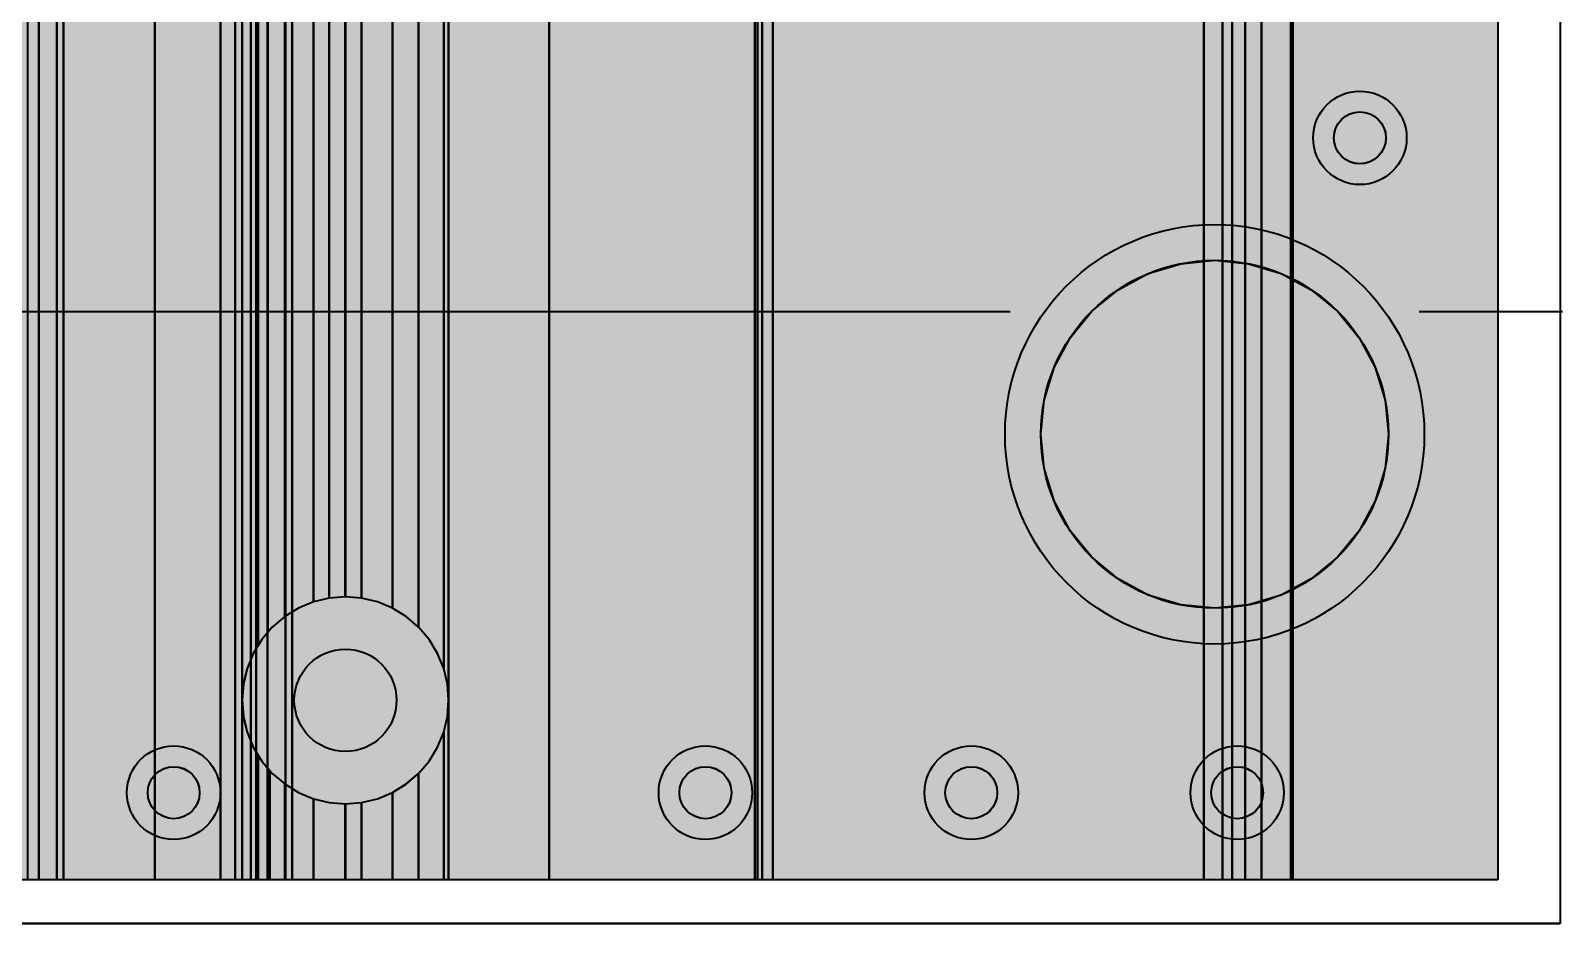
# Model space of a CAD drawing. Header units: millimetres. Extents: x 3.8 to 71.6, y 3.7 to 38.5.
# Drawn here: x 56.62 to 71.6, y 3.7 to 12.42 of the extents above; entities that cross this region are included whole.
import ezdxf

# ---------------------------------------------------------------- set-up
doc = ezdxf.new("R2010")
doc.units = ezdxf.units.MM
for name, color, linetype in [('bottom_copper', 7, 'Continuous'), ('drill_plated', 7, 'Continuous'), ('outline', 7, 'Continuous'), ('top_copper', 7, 'Continuous'), ('top_silk', 7, 'Continuous')]:
    doc.layers.add(name, color=color, linetype=linetype)

# ---------------------------------------------------------------- blocks, each defined once
blk = doc.blocks.new('Block139')
at = {"layer": 'bottom_copper', "lineweight": 40}
for points in [[(12.0327, 0), (0.2415, 0), (0.2415, 33.782), (12.0327, 33.782), (12.0327, 0)], [(0.2415, 0), (0.1755, 0), (0.1755, 31.95), (0.2043, 31.997), (0.2254, 32.0479), (0.2383, 32.1015), (0.2415, 32.1564), (0.2415, 0)], [(0.1755, 0), (0, 0), (0, 31.8225), (0.0509, 31.8436), (0.0979, 31.8724), (0.1398, 31.9081), (0.1755, 31.95), (0.1755, 0)], [(0, 0), (-0.1085, 0), (-0.109, 31.8054), (-0.1085, 31.8053), (-0.0536, 31.8096), (0, 31.8225), (0, 0)]]:
    blk.add_hatch(color=7, dxfattribs=at).paths.add_polyline_path(points, flags=0)
at = {"layer": 'bottom_copper', "color": 7, "lineweight": 40}
for points in [[(12.0327, 0), (0.2415, 0), (0.2415, 33.782), (12.0327, 33.782), (12.0327, 0)], [(0.2415, 0), (0.1755, 0), (0.1755, 31.95), (0.2043, 31.997), (0.2254, 32.0479), (0.2383, 32.1015), (0.2415, 32.1564), (0.2415, 0)], [(0.1755, 0), (0, 0), (0, 31.8225), (0.0509, 31.8436), (0.0979, 31.8724), (0.1398, 31.9081), (0.1755, 31.95), (0.1755, 0)], [(0, 0), (-0.1085, 0), (-0.109, 31.8054), (-0.1085, 31.8053), (-0.0536, 31.8096), (0, 31.8225), (0, 0)]]:
    blk.add_lwpolyline(points, close=True, dxfattribs=at)
blk = doc.blocks.new('Block339')
at = {"layer": 'bottom_copper', "lineweight": 40}
for points in [[(1.7756, 0), (0.2415, 0), (0.2415, 33.782), (1.7756, 33.782), (1.7756, 0)], [(1.9203, 0), (1.7756, 0), (1.7756, 32.1564), (1.7799, 32.1015), (1.7928, 32.0479), (1.8139, 31.997), (1.8427, 31.95), (1.8784, 31.9081), (1.9203, 31.8724), (1.9203, 0)], [(2.0718, 0), (1.9203, 0), (1.9203, 31.8724), (1.9673, 31.8436), (2.0182, 31.8225), (2.0718, 31.8096), (2.0718, 0)], [(2.1262, 0), (2.0718, 0), (2.0718, 31.8096), (2.1262, 31.8054), (2.1262, 0)], [(0.2415, 0), (0.1755, 0), (0.1755, 26.4636), (0.2043, 26.5106), (0.2254, 26.5615), (0.2383, 26.6151), (0.2415, 26.67), (0.2415, 0)], [(0.1755, 0), (0, 0), (0, 26.3361), (0.0509, 26.3572), (0.0979, 26.386), (0.1398, 26.4217), (0.1755, 26.4636), (0.1755, 0)], [(0, 0), (-0.1085, 0), (-0.109, 26.319), (-0.1085, 26.3189), (-0.0536, 26.3232), (0, 26.3361), (0, 0)]]:
    blk.add_hatch(color=7, dxfattribs=at).paths.add_polyline_path(points, flags=0)
at = {"layer": 'bottom_copper', "color": 7, "lineweight": 40}
for points in [[(1.7756, 0), (0.2415, 0), (0.2415, 33.782), (1.7756, 33.782), (1.7756, 0)], [(1.9203, 0), (1.7756, 0), (1.7756, 32.1564), (1.7799, 32.1015), (1.7928, 32.0479), (1.8139, 31.997), (1.8427, 31.95), (1.8784, 31.9081), (1.9203, 31.8724), (1.9203, 0)], [(2.0718, 0), (1.9203, 0), (1.9203, 31.8724), (1.9673, 31.8436), (2.0182, 31.8225), (2.0718, 31.8096), (2.0718, 0)], [(2.1262, 0), (2.0718, 0), (2.0718, 31.8096), (2.1262, 31.8054), (2.1262, 0)], [(0.2415, 0), (0.1755, 0), (0.1755, 26.4636), (0.2043, 26.5106), (0.2254, 26.5615), (0.2383, 26.6151), (0.2415, 26.67), (0.2415, 0)], [(0.1755, 0), (0, 0), (0, 26.3361), (0.0509, 26.3572), (0.0979, 26.386), (0.1398, 26.4217), (0.1755, 26.4636), (0.1755, 0)], [(0, 0), (-0.1085, 0), (-0.109, 26.319), (-0.1085, 26.3189), (-0.0536, 26.3232), (0, 26.3361), (0, 0)]]:
    blk.add_lwpolyline(points, close=True, dxfattribs=at)
blk = doc.blocks.new('Block25411')
at = {"layer": 'top_copper', "lineweight": 40}
for points in [[(11.1117, 0), (9.1063, 0), (9.1063, 33.782), (11.1117, 33.782), (11.1117, 0)], [(3.9178, 0), (3.8702, 0), (3.8702, 31.1611), (3.9178, 31.1611), (3.9178, 0)], [(9.0876, 0), (8.8009, 0), (8.8009, 30.0688), (8.9829, 30.2508), (8.9943, 30.2606), (9.0332, 30.3061), (9.0646, 30.3573), (9.0876, 30.4127), (9.0876, 0)], [(9.1063, 0), (9.0876, 0), (9.0876, 30.4127), (9.1016, 30.471), (9.1063, 30.5308), (9.1063, 0)], [(0, 2.7524), (-0.1582, 2.7648), (-0.1598, 2.7647), (-0.1598, 30.3265), (0, 30.3265), (0, 2.7524)], [(0.3008, 2.6546), (0.1543, 2.7153), (0, 2.7524), (0, 30.3265), (0.3008, 30.3265), (0.3008, 2.6546)], [(0.5568, 2.4687), (0.4361, 2.5717), (0.3008, 2.6546), (0.3008, 30.3265), (0.5568, 30.3265), (0.5568, 2.4687)], [(0.8034, 2.0662), (0.7427, 2.2127), (0.6598, 2.348), (0.5568, 2.4687), (0.5568, 30.3265), (0.8034, 30.3265), (0.8034, 2.0662)], [(0.8498, 1.7537), (0.8405, 1.9119), (0.8034, 2.0662), (0.8034, 30.3265), (0.8498, 30.3265), (0.8498, 1.7537)], [(1.835, 0), (0.8498, 0), (0.8498, 30.3265), (1.835, 30.3265), (1.835, 0)], [(3.8452, 0), (1.835, 0), (1.835, 30.2467), (1.8413, 30.167), (1.86, 30.0892), (1.8906, 30.0154), (1.9324, 29.9472), (1.9843, 29.8864), (2.0451, 29.8345), (2.1133, 29.7927), (2.1871, 29.7621), (2.2649, 29.7434), (2.3446, 29.7371), (2.3645, 29.7387), (3.3407, 29.7387), (3.3606, 29.7371), (3.4403, 29.7434), (3.5181, 29.7621), (3.5919, 29.7927), (3.6601, 29.8345), (3.7209, 29.8864), (3.7728, 29.9472), (3.8146, 30.0154), (3.8452, 30.0892), (3.8452, 0)], [(3.8702, 0), (3.8452, 0), (3.8452, 30.0892), (3.8639, 30.167), (3.8702, 30.2467), (3.8702, 0)], [(4.0197, 0), (3.9178, 0), (3.9178, 30.2467), (3.9241, 30.167), (3.9428, 30.0892), (3.9734, 30.0154), (4.0152, 29.9472), (4.0197, 29.9419), (4.0197, 0)], [(8.639, 0), (8.5143, 0), (8.5143, 29.946), (8.5209, 29.9454), (8.5806, 29.9501), (8.639, 29.9641), (8.639, 0)], [(8.8009, 0), (8.639, 0), (8.639, 29.9641), (8.6944, 29.9871), (8.7455, 30.0184), (8.7911, 30.0574), (8.8009, 30.0688), (8.8009, 0)], [(8.2361, 0), (4.0197, 0), (4.0197, 29.9419), (4.0671, 29.8864), (4.1279, 29.8345), (4.1961, 29.7927), (4.2699, 29.7621), (4.3477, 29.7434), (4.4274, 29.7371), (4.4473, 29.7387), (5.4235, 29.7387), (5.4434, 29.7371), (5.5231, 29.7434), (5.6009, 29.7621), (5.6747, 29.7927), (5.7429, 29.8345), (5.8037, 29.8864), (5.8207, 29.9063), (6.4959, 29.9063), (6.5017, 29.8326), (6.5204, 29.7548), (6.551, 29.681), (6.5928, 29.6128), (6.6447, 29.552), (6.7055, 29.5001), (6.7737, 29.4583), (6.8476, 29.4277), (6.9253, 29.409), (7.005, 29.4027), (7.0249, 29.4043), (7.9849, 29.4043), (8.0048, 29.4027), (8.0845, 29.409), (8.1622, 29.4277), (8.2361, 29.4583), (8.2361, 0)], [(8.5143, 0), (8.417, 0), (8.417, 29.6128), (8.4588, 29.681), (8.4894, 29.7548), (8.5081, 29.8326), (8.5143, 29.9123), (8.5143, 0)], [(8.417, 0), (8.2361, 0), (8.2361, 29.4583), (8.3043, 29.5001), (8.3651, 29.552), (8.417, 29.6128), (8.417, 0)], [(0.8498, 0), (0.8034, 0), (0.8034, 1.4412), (0.8405, 1.5955), (0.8498, 1.7537), (0.8498, 0)], [(0.8034, 0), (0.5568, 0), (0.5568, 1.0387), (0.6598, 1.1594), (0.7427, 1.2947), (0.8034, 1.4412), (0.8034, 0)], [(0.5568, 0), (0.3008, 0), (0.3008, 0.8528), (0.4361, 0.9357), (0.5568, 1.0387), (0.5568, 0)], [(0, 0), (-0.1598, 0), (-0.1598, 0.7427), (-0.1582, 0.7426), (0, 0.755), (0, 0)], [(0.3008, 0), (0, 0), (0, 0.755), (0.1543, 0.7921), (0.3008, 0.8528), (0.3008, 0)]]:
    blk.add_hatch(color=7, dxfattribs=at).paths.add_polyline_path(points, flags=0)
at = {"layer": 'top_copper', "color": 7, "lineweight": 40}
for points in [[(11.1117, 0), (9.1063, 0), (9.1063, 33.782), (11.1117, 33.782), (11.1117, 0)], [(3.9178, 0), (3.8702, 0), (3.8702, 31.1611), (3.9178, 31.1611), (3.9178, 0)], [(9.0876, 0), (8.8009, 0), (8.8009, 30.0688), (8.9829, 30.2508), (8.9943, 30.2606), (9.0332, 30.3061), (9.0646, 30.3573), (9.0876, 30.4127), (9.0876, 0)], [(9.1063, 0), (9.0876, 0), (9.0876, 30.4127), (9.1016, 30.471), (9.1063, 30.5308), (9.1063, 0)], [(0, 2.7524), (-0.1582, 2.7648), (-0.1598, 2.7647), (-0.1598, 30.3265), (0, 30.3265), (0, 2.7524)], [(0.3008, 2.6546), (0.1543, 2.7153), (0, 2.7524), (0, 30.3265), (0.3008, 30.3265), (0.3008, 2.6546)], [(0.5568, 2.4687), (0.4361, 2.5717), (0.3008, 2.6546), (0.3008, 30.3265), (0.5568, 30.3265), (0.5568, 2.4687)], [(0.8034, 2.0662), (0.7427, 2.2127), (0.6598, 2.348), (0.5568, 2.4687), (0.5568, 30.3265), (0.8034, 30.3265), (0.8034, 2.0662)], [(0.8498, 1.7537), (0.8405, 1.9119), (0.8034, 2.0662), (0.8034, 30.3265), (0.8498, 30.3265), (0.8498, 1.7537)], [(1.835, 0), (0.8498, 0), (0.8498, 30.3265), (1.835, 30.3265), (1.835, 0)], [(3.8702, 0), (3.8452, 0), (3.8452, 30.0892), (3.8639, 30.167), (3.8702, 30.2467), (3.8702, 0)], [(4.0197, 0), (3.9178, 0), (3.9178, 30.2467), (3.9241, 30.167), (3.9428, 30.0892), (3.9734, 30.0154), (4.0152, 29.9472), (4.0197, 29.9419), (4.0197, 0)], [(8.639, 0), (8.5143, 0), (8.5143, 29.946), (8.5209, 29.9454), (8.5806, 29.9501), (8.639, 29.9641), (8.639, 0)], [(8.8009, 0), (8.639, 0), (8.639, 29.9641), (8.6944, 29.9871), (8.7455, 30.0184), (8.7911, 30.0574), (8.8009, 30.0688), (8.8009, 0)], [(8.5143, 0), (8.417, 0), (8.417, 29.6128), (8.4588, 29.681), (8.4894, 29.7548), (8.5081, 29.8326), (8.5143, 29.9123), (8.5143, 0)], [(8.417, 0), (8.2361, 0), (8.2361, 29.4583), (8.3043, 29.5001), (8.3651, 29.552), (8.417, 29.6128), (8.417, 0)], [(0.8498, 0), (0.8034, 0), (0.8034, 1.4412), (0.8405, 1.5955), (0.8498, 1.7537), (0.8498, 0)], [(0.8034, 0), (0.5568, 0), (0.5568, 1.0387), (0.6598, 1.1594), (0.7427, 1.2947), (0.8034, 1.4412), (0.8034, 0)], [(0.5568, 0), (0.3008, 0), (0.3008, 0.8528), (0.4361, 0.9357), (0.5568, 1.0387), (0.5568, 0)], [(0, 0), (-0.1598, 0), (-0.1598, 0.7427), (-0.1582, 0.7426), (0, 0.755), (0, 0)], [(0.3008, 0), (0, 0), (0, 0.755), (0.1543, 0.7921), (0.3008, 0.8528), (0.3008, 0)]]:
    blk.add_lwpolyline(points, close=True, dxfattribs=at)
for points in [[(3.8452, 30.0892), (3.8452, 0), (3.8452, 0), (1.835, 0), (1.835, 30.2467)], [(8.2361, 29.4583), (8.2361, 0), (8.2361, 0), (4.0197, 0), (4.0197, 29.9419)]]:
    blk.add_lwpolyline(points, dxfattribs=at)
blk = doc.blocks.new('Block28972')
at = {"layer": 'top_copper', "lineweight": 40}
for points in [[(17.194, 0), (16.34, 0), (16.34, 30.623), (16.595, 30.623), (16.615, 30.622), (16.694, 30.628), (16.772, 30.647), (16.846, 30.677), (16.914, 30.719), (16.975, 30.771), (16.977, 30.773), (16.978, 30.772), (17.194, 30.556), (17.194, 0)], [(17.351, 2.289), (17.304, 2.213), (17.244, 2.066), (17.207, 1.912), (17.194, 1.754), (17.194, 30.556), (17.351, 30.399), (17.351, 2.289)], [(17.447, 2.418), (17.387, 2.348), (17.351, 2.289), (17.351, 30.399), (17.357, 30.392), (17.384, 30.369), (17.396, 30.361), (17.414, 30.35), (17.431, 30.343), (17.447, 30.337), (17.447, 2.418)], [(17.611, 2.572), (17.49, 2.469), (17.447, 2.418), (17.447, 30.337), (17.465, 30.332), (17.481, 30.329), (17.517, 30.326), (17.525, 30.326), (17.611, 30.326), (17.611, 2.572)], [(17.893, 2.715), (17.746, 2.655), (17.611, 2.572), (17.611, 30.326), (17.893, 30.326), (17.893, 2.715)], [(18.047, 2.752), (17.893, 2.715), (17.893, 30.326), (18.047, 30.326), (18.047, 2.752)], [(18.204, 2.765), (18.047, 2.752), (18.047, 30.326), (18.204, 30.326), (18.204, 2.765)], [(16.34, 0), (15.449, 0), (15.449, 26.702), (16.268, 27.521), (16.274, 27.526), (16.297, 27.553), (16.316, 27.584), (16.329, 27.616), (16.338, 27.651), (16.34, 27.686), (16.34, 0)], [(15.449, 0), (14.871, 0), (14.871, 26.404), (14.892, 26.386), (14.939, 26.357), (14.99, 26.336), (15.044, 26.323), (15.099, 26.319), (15.154, 26.323), (15.207, 26.336), (15.258, 26.357), (15.305, 26.386), (15.347, 26.422), (15.383, 26.464), (15.412, 26.511), (15.433, 26.561), (15.445, 26.615), (15.449, 26.67), (15.449, 0)], [(17.351, 0), (17.194, 0), (17.194, 1.754), (17.207, 1.595), (17.244, 1.441), (17.304, 1.295), (17.351, 1.218), (17.351, 0)], [(17.465, 0), (17.351, 0), (17.351, 1.218), (17.387, 1.159), (17.465, 1.068), (17.465, 0)], [(17.611, 0), (17.465, 0), (17.465, 1.068), (17.49, 1.039), (17.611, 0.936), (17.611, 0)], [(17.893, 0), (17.611, 0), (17.611, 0.936), (17.746, 0.853), (17.893, 0.792), (17.893, 0)], [(18.204, 0), (17.893, 0), (17.893, 0.792), (18.047, 0.755), (18.204, 0.743), (18.204, 0)]]:
    blk.add_hatch(color=7, dxfattribs=at).paths.add_polyline_path(points, flags=0)
at = {"layer": 'top_copper', "color": 7, "lineweight": 40}
for points in [[(17.194, 0), (16.34, 0), (16.34, 30.623), (16.595, 30.623), (16.615, 30.622), (16.694, 30.628), (16.772, 30.647), (16.846, 30.677), (16.914, 30.719), (16.975, 30.771), (16.977, 30.773), (16.978, 30.772), (17.194, 30.556), (17.194, 0)], [(17.351, 2.289), (17.304, 2.213), (17.244, 2.066), (17.207, 1.912), (17.194, 1.754), (17.194, 30.556), (17.351, 30.399), (17.351, 2.289)], [(17.447, 2.418), (17.387, 2.348), (17.351, 2.289), (17.351, 30.399), (17.357, 30.392), (17.384, 30.369), (17.396, 30.361), (17.414, 30.35), (17.431, 30.343), (17.447, 30.337), (17.447, 2.418)], [(17.611, 2.572), (17.49, 2.469), (17.447, 2.418), (17.447, 30.337), (17.465, 30.332), (17.481, 30.329), (17.517, 30.326), (17.525, 30.326), (17.611, 30.326), (17.611, 2.572)], [(17.893, 2.715), (17.746, 2.655), (17.611, 2.572), (17.611, 30.326), (17.893, 30.326), (17.893, 2.715)], [(18.047, 2.752), (17.893, 2.715), (17.893, 30.326), (18.047, 30.326), (18.047, 2.752)], [(18.204, 2.765), (18.047, 2.752), (18.047, 30.326), (18.204, 30.326), (18.204, 2.765)], [(16.34, 0), (15.449, 0), (15.449, 26.702), (16.268, 27.521), (16.274, 27.526), (16.297, 27.553), (16.316, 27.584), (16.329, 27.616), (16.338, 27.651), (16.34, 27.686), (16.34, 0)], [(15.449, 0), (14.871, 0), (14.871, 26.404), (14.892, 26.386), (14.939, 26.357), (14.99, 26.336), (15.044, 26.323), (15.099, 26.319), (15.154, 26.323), (15.207, 26.336), (15.258, 26.357), (15.305, 26.386), (15.347, 26.422), (15.383, 26.464), (15.412, 26.511), (15.433, 26.561), (15.445, 26.615), (15.449, 26.67), (15.449, 0)], [(17.351, 0), (17.194, 0), (17.194, 1.754), (17.207, 1.595), (17.244, 1.441), (17.304, 1.295), (17.351, 1.218), (17.351, 0)], [(17.465, 0), (17.351, 0), (17.351, 1.218), (17.387, 1.159), (17.465, 1.068), (17.465, 0)], [(17.611, 0), (17.465, 0), (17.465, 1.068), (17.49, 1.039), (17.611, 0.936), (17.611, 0)], [(17.893, 0), (17.611, 0), (17.611, 0.936), (17.746, 0.853), (17.893, 0.792), (17.893, 0)], [(18.204, 0), (17.893, 0), (17.893, 0.792), (18.047, 0.755), (18.204, 0.743), (18.204, 0)]]:
    blk.add_lwpolyline(points, close=True, dxfattribs=at)

msp = doc.modelspace()

# ---------------------------------------------------------------- hatches: boundary and pattern name
at = {"layer": 'bottom_copper', "lineweight": 40}
for points in [[(69.869, 11.328), (69.855, 11.28), (69.831, 11.236), (69.8, 11.197), (69.761, 11.166), (69.718, 11.142), (69.67, 11.128), (69.62, 11.123), (69.571, 11.128), (69.523, 11.142), (69.479, 11.166), (69.441, 11.197), (69.409, 11.236), (69.386, 11.28), (69.371, 11.328), (69.366, 11.377), (69.371, 11.427), (69.386, 11.474), (69.409, 11.518), (69.441, 11.557), (69.479, 11.588), (69.523, 11.612), (69.571, 11.626), (69.62, 11.631), (69.67, 11.626), (69.718, 11.612), (69.761, 11.588), (69.8, 11.557), (69.831, 11.518), (69.855, 11.474), (69.869, 11.427), (69.874, 11.377), (69.869, 11.328)], [(69.867, 8.148), (69.771, 7.829), (69.613, 7.536), (69.402, 7.278), (69.144, 7.067), (68.851, 6.909), (68.532, 6.813), (68.2, 6.78), (67.868, 6.813), (67.549, 6.909), (67.256, 7.067), (66.998, 7.278), (66.787, 7.536), (66.629, 7.829), (66.533, 8.148), (66.5, 8.48), (66.533, 8.812), (66.629, 9.131), (66.787, 9.424), (66.998, 9.682), (67.256, 9.893), (67.549, 10.051), (67.868, 10.147), (68.2, 10.18), (68.532, 10.147), (68.851, 10.051), (69.144, 9.893), (69.402, 9.682), (69.613, 9.424), (69.771, 9.131), (69.867, 8.812), (69.9, 8.48), (69.867, 8.148)], [(58.269, 4.928), (58.255, 4.88), (58.231, 4.836), (58.2, 4.798), (58.161, 4.766), (58.118, 4.743), (58.07, 4.728), (58.02, 4.723), (57.971, 4.728), (57.923, 4.743), (57.879, 4.766), (57.841, 4.798), (57.809, 4.836), (57.786, 4.88), (57.771, 4.928), (57.766, 4.977), (57.771, 5.027), (57.786, 5.074), (57.809, 5.118), (57.841, 5.157), (57.879, 5.188), (57.923, 5.212), (57.971, 5.226), (58.02, 5.231), (58.07, 5.226), (58.118, 5.212), (58.161, 5.188), (58.2, 5.157), (58.231, 5.118), (58.255, 5.074), (58.269, 5.027), (58.274, 4.977), (58.269, 4.928)], [(63.469, 4.928), (63.455, 4.88), (63.431, 4.836), (63.4, 4.798), (63.361, 4.766), (63.318, 4.743), (63.27, 4.728), (63.22, 4.723), (63.171, 4.728), (63.123, 4.743), (63.079, 4.766), (63.041, 4.798), (63.009, 4.836), (62.986, 4.88), (62.971, 4.928), (62.966, 4.977), (62.971, 5.027), (62.986, 5.074), (63.009, 5.118), (63.041, 5.157), (63.079, 5.188), (63.123, 5.212), (63.171, 5.226), (63.22, 5.231), (63.27, 5.226), (63.318, 5.212), (63.361, 5.188), (63.4, 5.157), (63.431, 5.118), (63.455, 5.074), (63.469, 5.027), (63.474, 4.977), (63.469, 4.928)], [(66.069, 4.928), (66.055, 4.88), (66.031, 4.836), (66, 4.798), (65.961, 4.766), (65.918, 4.743), (65.87, 4.728), (65.82, 4.723), (65.771, 4.728), (65.723, 4.743), (65.679, 4.766), (65.641, 4.798), (65.609, 4.836), (65.586, 4.88), (65.571, 4.928), (65.566, 4.977), (65.571, 5.027), (65.586, 5.074), (65.609, 5.118), (65.641, 5.157), (65.679, 5.188), (65.723, 5.212), (65.771, 5.226), (65.82, 5.231), (65.87, 5.226), (65.918, 5.212), (65.961, 5.188), (66, 5.157), (66.031, 5.118), (66.055, 5.074), (66.069, 5.027), (66.074, 4.977), (66.069, 4.928)], [(68.669, 4.928), (68.655, 4.88), (68.631, 4.836), (68.6, 4.798), (68.561, 4.766), (68.518, 4.743), (68.47, 4.728), (68.42, 4.723), (68.371, 4.728), (68.323, 4.743), (68.279, 4.766), (68.241, 4.798), (68.209, 4.836), (68.186, 4.88), (68.171, 4.928), (68.166, 4.977), (68.171, 5.027), (68.186, 5.074), (68.209, 5.118), (68.241, 5.157), (68.279, 5.188), (68.323, 5.212), (68.371, 5.226), (68.42, 5.231), (68.47, 5.226), (68.518, 5.212), (68.561, 5.188), (68.6, 5.157), (68.631, 5.118), (68.655, 5.074), (68.669, 5.027), (68.674, 4.977), (68.669, 4.928)]]:
    msp.add_hatch(color=7, dxfattribs=at).paths.add_polyline_path(points, flags=0)
at = {"layer": 'drill_plated', "lineweight": 40}
for points in [[(69.869, 11.328), (69.855, 11.28), (69.831, 11.236), (69.8, 11.197), (69.761, 11.166), (69.718, 11.142), (69.67, 11.128), (69.62, 11.123), (69.571, 11.128), (69.523, 11.142), (69.479, 11.166), (69.441, 11.197), (69.409, 11.236), (69.386, 11.28), (69.371, 11.328), (69.366, 11.377), (69.371, 11.427), (69.386, 11.474), (69.409, 11.518), (69.441, 11.557), (69.479, 11.588), (69.523, 11.612), (69.571, 11.626), (69.62, 11.631), (69.67, 11.626), (69.718, 11.612), (69.761, 11.588), (69.8, 11.557), (69.831, 11.518), (69.855, 11.474), (69.869, 11.427), (69.874, 11.377), (69.869, 11.328)], [(69.867, 8.148), (69.771, 7.829), (69.613, 7.536), (69.402, 7.278), (69.144, 7.067), (68.851, 6.909), (68.532, 6.813), (68.2, 6.78), (67.868, 6.813), (67.549, 6.909), (67.256, 7.067), (66.998, 7.278), (66.787, 7.536), (66.629, 7.829), (66.533, 8.148), (66.5, 8.48), (66.533, 8.812), (66.629, 9.131), (66.787, 9.424), (66.998, 9.682), (67.256, 9.893), (67.549, 10.051), (67.868, 10.147), (68.2, 10.18), (68.532, 10.147), (68.851, 10.051), (69.144, 9.893), (69.402, 9.682), (69.613, 9.424), (69.771, 9.131), (69.867, 8.812), (69.9, 8.48), (69.867, 8.148)], [(58.269, 4.928), (58.255, 4.88), (58.231, 4.836), (58.2, 4.798), (58.161, 4.766), (58.118, 4.743), (58.07, 4.728), (58.02, 4.723), (57.971, 4.728), (57.923, 4.743), (57.879, 4.766), (57.841, 4.798), (57.809, 4.836), (57.786, 4.88), (57.771, 4.928), (57.766, 4.977), (57.771, 5.027), (57.786, 5.074), (57.809, 5.118), (57.841, 5.157), (57.879, 5.188), (57.923, 5.212), (57.971, 5.226), (58.02, 5.231), (58.07, 5.226), (58.118, 5.212), (58.161, 5.188), (58.2, 5.157), (58.231, 5.118), (58.255, 5.074), (58.269, 5.027), (58.274, 4.977), (58.269, 4.928)], [(63.469, 4.928), (63.455, 4.88), (63.431, 4.836), (63.4, 4.798), (63.361, 4.766), (63.318, 4.743), (63.27, 4.728), (63.22, 4.723), (63.171, 4.728), (63.123, 4.743), (63.079, 4.766), (63.041, 4.798), (63.009, 4.836), (62.986, 4.88), (62.971, 4.928), (62.966, 4.977), (62.971, 5.027), (62.986, 5.074), (63.009, 5.118), (63.041, 5.157), (63.079, 5.188), (63.123, 5.212), (63.171, 5.226), (63.22, 5.231), (63.27, 5.226), (63.318, 5.212), (63.361, 5.188), (63.4, 5.157), (63.431, 5.118), (63.455, 5.074), (63.469, 5.027), (63.474, 4.977), (63.469, 4.928)], [(66.069, 4.928), (66.055, 4.88), (66.031, 4.836), (66, 4.798), (65.961, 4.766), (65.918, 4.743), (65.87, 4.728), (65.82, 4.723), (65.771, 4.728), (65.723, 4.743), (65.679, 4.766), (65.641, 4.798), (65.609, 4.836), (65.586, 4.88), (65.571, 4.928), (65.566, 4.977), (65.571, 5.027), (65.586, 5.074), (65.609, 5.118), (65.641, 5.157), (65.679, 5.188), (65.723, 5.212), (65.771, 5.226), (65.82, 5.231), (65.87, 5.226), (65.918, 5.212), (65.961, 5.188), (66, 5.157), (66.031, 5.118), (66.055, 5.074), (66.069, 5.027), (66.074, 4.977), (66.069, 4.928)], [(68.669, 4.928), (68.655, 4.88), (68.631, 4.836), (68.6, 4.798), (68.561, 4.766), (68.518, 4.743), (68.47, 4.728), (68.42, 4.723), (68.371, 4.728), (68.323, 4.743), (68.279, 4.766), (68.241, 4.798), (68.209, 4.836), (68.186, 4.88), (68.171, 4.928), (68.166, 4.977), (68.171, 5.027), (68.186, 5.074), (68.209, 5.118), (68.241, 5.157), (68.279, 5.188), (68.323, 5.212), (68.371, 5.226), (68.42, 5.231), (68.47, 5.226), (68.518, 5.212), (68.561, 5.188), (68.6, 5.157), (68.631, 5.118), (68.655, 5.074), (68.669, 5.027), (68.674, 4.977), (68.669, 4.928)]]:
    msp.add_hatch(color=7, dxfattribs=at).paths.add_polyline_path(points, flags=0)
at = {"layer": 'top_copper', "lineweight": 40}
for points in [[(69.869, 11.328), (69.855, 11.28), (69.831, 11.236), (69.8, 11.197), (69.761, 11.166), (69.718, 11.142), (69.67, 11.128), (69.62, 11.123), (69.571, 11.128), (69.523, 11.142), (69.479, 11.166), (69.441, 11.197), (69.409, 11.236), (69.386, 11.28), (69.371, 11.328), (69.366, 11.377), (69.371, 11.427), (69.386, 11.474), (69.409, 11.518), (69.441, 11.557), (69.479, 11.588), (69.523, 11.612), (69.571, 11.626), (69.62, 11.631), (69.67, 11.626), (69.718, 11.612), (69.761, 11.588), (69.8, 11.557), (69.831, 11.518), (69.855, 11.474), (69.869, 11.427), (69.874, 11.377), (69.869, 11.328)], [(69.867, 8.148), (69.771, 7.829), (69.613, 7.536), (69.402, 7.278), (69.144, 7.067), (68.851, 6.909), (68.532, 6.813), (68.2, 6.78), (67.868, 6.813), (67.549, 6.909), (67.256, 7.067), (66.998, 7.278), (66.787, 7.536), (66.629, 7.829), (66.533, 8.148), (66.5, 8.48), (66.533, 8.812), (66.629, 9.131), (66.787, 9.424), (66.998, 9.682), (67.256, 9.893), (67.549, 10.051), (67.868, 10.147), (68.2, 10.18), (68.532, 10.147), (68.851, 10.051), (69.144, 9.893), (69.402, 9.682), (69.613, 9.424), (69.771, 9.131), (69.867, 8.812), (69.9, 8.48), (69.867, 8.148)], [(58.269, 4.928), (58.255, 4.88), (58.231, 4.836), (58.2, 4.798), (58.161, 4.766), (58.118, 4.743), (58.07, 4.728), (58.02, 4.723), (57.971, 4.728), (57.923, 4.743), (57.879, 4.766), (57.841, 4.798), (57.809, 4.836), (57.786, 4.88), (57.771, 4.928), (57.766, 4.977), (57.771, 5.027), (57.786, 5.074), (57.809, 5.118), (57.841, 5.157), (57.879, 5.188), (57.923, 5.212), (57.971, 5.226), (58.02, 5.231), (58.07, 5.226), (58.118, 5.212), (58.161, 5.188), (58.2, 5.157), (58.231, 5.118), (58.255, 5.074), (58.269, 5.027), (58.274, 4.977), (58.269, 4.928)], [(63.469, 4.928), (63.455, 4.88), (63.431, 4.836), (63.4, 4.798), (63.361, 4.766), (63.318, 4.743), (63.27, 4.728), (63.22, 4.723), (63.171, 4.728), (63.123, 4.743), (63.079, 4.766), (63.041, 4.798), (63.009, 4.836), (62.986, 4.88), (62.971, 4.928), (62.966, 4.977), (62.971, 5.027), (62.986, 5.074), (63.009, 5.118), (63.041, 5.157), (63.079, 5.188), (63.123, 5.212), (63.171, 5.226), (63.22, 5.231), (63.27, 5.226), (63.318, 5.212), (63.361, 5.188), (63.4, 5.157), (63.431, 5.118), (63.455, 5.074), (63.469, 5.027), (63.474, 4.977), (63.469, 4.928)], [(66.069, 4.928), (66.055, 4.88), (66.031, 4.836), (66, 4.798), (65.961, 4.766), (65.918, 4.743), (65.87, 4.728), (65.82, 4.723), (65.771, 4.728), (65.723, 4.743), (65.679, 4.766), (65.641, 4.798), (65.609, 4.836), (65.586, 4.88), (65.571, 4.928), (65.566, 4.977), (65.571, 5.027), (65.586, 5.074), (65.609, 5.118), (65.641, 5.157), (65.679, 5.188), (65.723, 5.212), (65.771, 5.226), (65.82, 5.231), (65.87, 5.226), (65.918, 5.212), (65.961, 5.188), (66, 5.157), (66.031, 5.118), (66.055, 5.074), (66.069, 5.027), (66.074, 4.977), (66.069, 4.928)], [(68.669, 4.928), (68.655, 4.88), (68.631, 4.836), (68.6, 4.798), (68.561, 4.766), (68.518, 4.743), (68.47, 4.728), (68.42, 4.723), (68.371, 4.728), (68.323, 4.743), (68.279, 4.766), (68.241, 4.798), (68.209, 4.836), (68.186, 4.88), (68.171, 4.928), (68.166, 4.977), (68.171, 5.027), (68.186, 5.074), (68.209, 5.118), (68.241, 5.157), (68.279, 5.188), (68.323, 5.212), (68.371, 5.226), (68.42, 5.231), (68.47, 5.226), (68.518, 5.212), (68.561, 5.188), (68.6, 5.157), (68.631, 5.118), (68.655, 5.074), (68.669, 5.027), (68.674, 4.977), (68.669, 4.928)]]:
    msp.add_hatch(color=7, dxfattribs=at).paths.add_polyline_path(points, flags=0)

# ---------------------------------------------------------------- linework, layer by layer
at = {"layer": 'bottom_copper', "color": 7, "lineweight": 40}
for p, q in [((70.97, 37.908), (70.97, 4.126)), ((58.828, 4.126), (58.828, 35.932)), ((58.828, 35.932), (58.828, 4.126)), ((58.828, 4.126), (56.593, 4.126)), ((70.97, 4.126), (58.828, 4.126))]:
    msp.add_line(p, q, dxfattribs=at)
for points in [[(69.869, 11.328), (69.855, 11.28), (69.831, 11.236), (69.8, 11.197), (69.761, 11.166), (69.718, 11.142), (69.67, 11.128), (69.62, 11.123), (69.571, 11.128), (69.523, 11.142), (69.479, 11.166), (69.441, 11.197), (69.409, 11.236), (69.386, 11.28), (69.371, 11.328), (69.366, 11.377), (69.371, 11.427), (69.386, 11.474), (69.409, 11.518), (69.441, 11.557), (69.479, 11.588), (69.523, 11.612), (69.571, 11.626), (69.62, 11.631), (69.67, 11.626), (69.718, 11.612), (69.761, 11.588), (69.8, 11.557), (69.831, 11.518), (69.855, 11.474), (69.869, 11.427), (69.874, 11.377), (69.869, 11.328)], [(69.867, 8.148), (69.771, 7.829), (69.613, 7.536), (69.402, 7.278), (69.144, 7.067), (68.851, 6.909), (68.532, 6.813), (68.2, 6.78), (67.868, 6.813), (67.549, 6.909), (67.256, 7.067), (66.998, 7.278), (66.787, 7.536), (66.629, 7.829), (66.533, 8.148), (66.5, 8.48), (66.533, 8.812), (66.629, 9.131), (66.787, 9.424), (66.998, 9.682), (67.256, 9.893), (67.549, 10.051), (67.868, 10.147), (68.2, 10.18), (68.532, 10.147), (68.851, 10.051), (69.144, 9.893), (69.402, 9.682), (69.613, 9.424), (69.771, 9.131), (69.867, 8.812), (69.9, 8.48), (69.867, 8.148)], [(58.269, 4.928), (58.255, 4.88), (58.231, 4.836), (58.2, 4.798), (58.161, 4.766), (58.118, 4.743), (58.07, 4.728), (58.02, 4.723), (57.971, 4.728), (57.923, 4.743), (57.879, 4.766), (57.841, 4.798), (57.809, 4.836), (57.786, 4.88), (57.771, 4.928), (57.766, 4.977), (57.771, 5.027), (57.786, 5.074), (57.809, 5.118), (57.841, 5.157), (57.879, 5.188), (57.923, 5.212), (57.971, 5.226), (58.02, 5.231), (58.07, 5.226), (58.118, 5.212), (58.161, 5.188), (58.2, 5.157), (58.231, 5.118), (58.255, 5.074), (58.269, 5.027), (58.274, 4.977), (58.269, 4.928)], [(63.469, 4.928), (63.455, 4.88), (63.431, 4.836), (63.4, 4.798), (63.361, 4.766), (63.318, 4.743), (63.27, 4.728), (63.22, 4.723), (63.171, 4.728), (63.123, 4.743), (63.079, 4.766), (63.041, 4.798), (63.009, 4.836), (62.986, 4.88), (62.971, 4.928), (62.966, 4.977), (62.971, 5.027), (62.986, 5.074), (63.009, 5.118), (63.041, 5.157), (63.079, 5.188), (63.123, 5.212), (63.171, 5.226), (63.22, 5.231), (63.27, 5.226), (63.318, 5.212), (63.361, 5.188), (63.4, 5.157), (63.431, 5.118), (63.455, 5.074), (63.469, 5.027), (63.474, 4.977), (63.469, 4.928)], [(66.069, 4.928), (66.055, 4.88), (66.031, 4.836), (66, 4.798), (65.961, 4.766), (65.918, 4.743), (65.87, 4.728), (65.82, 4.723), (65.771, 4.728), (65.723, 4.743), (65.679, 4.766), (65.641, 4.798), (65.609, 4.836), (65.586, 4.88), (65.571, 4.928), (65.566, 4.977), (65.571, 5.027), (65.586, 5.074), (65.609, 5.118), (65.641, 5.157), (65.679, 5.188), (65.723, 5.212), (65.771, 5.226), (65.82, 5.231), (65.87, 5.226), (65.918, 5.212), (65.961, 5.188), (66, 5.157), (66.031, 5.118), (66.055, 5.074), (66.069, 5.027), (66.074, 4.977), (66.069, 4.928)], [(68.669, 4.928), (68.655, 4.88), (68.631, 4.836), (68.6, 4.798), (68.561, 4.766), (68.518, 4.743), (68.47, 4.728), (68.42, 4.723), (68.371, 4.728), (68.323, 4.743), (68.279, 4.766), (68.241, 4.798), (68.209, 4.836), (68.186, 4.88), (68.171, 4.928), (68.166, 4.977), (68.171, 5.027), (68.186, 5.074), (68.209, 5.118), (68.241, 5.157), (68.279, 5.188), (68.323, 5.212), (68.371, 5.226), (68.42, 5.231), (68.47, 5.226), (68.518, 5.212), (68.561, 5.188), (68.6, 5.157), (68.631, 5.118), (68.655, 5.074), (68.669, 5.027), (68.674, 4.977), (68.669, 4.928)]]:
    msp.add_lwpolyline(points, close=True, dxfattribs=at)
for centre, major_axis in [((69.62, 11.377), (0.457, 0)), ((69.62, 11.377), (0.254, 0)), ((68.2, 8.48), (2.05, 0)), ((68.2, 8.48), (1.7, 0)), ((58.02, 4.977), (0.457, 0)), ((63.22, 4.977), (0.457, 0)), ((65.82, 4.977), (0.457, 0)), ((68.42, 4.977), (0.457, 0)), ((58.02, 4.977), (0.254, 0)), ((63.22, 4.977), (0.254, 0)), ((65.82, 4.977), (0.254, 0)), ((68.42, 4.977), (0.254, 0))]:
    msp.add_ellipse(centre, major_axis=major_axis, ratio=1, dxfattribs=at)
at = {"layer": 'drill_plated', "color": 7, "lineweight": 40}
for points in [[(69.869, 11.328), (69.855, 11.28), (69.831, 11.236), (69.8, 11.197), (69.761, 11.166), (69.718, 11.142), (69.67, 11.128), (69.62, 11.123), (69.571, 11.128), (69.523, 11.142), (69.479, 11.166), (69.441, 11.197), (69.409, 11.236), (69.386, 11.28), (69.371, 11.328), (69.366, 11.377), (69.371, 11.427), (69.386, 11.474), (69.409, 11.518), (69.441, 11.557), (69.479, 11.588), (69.523, 11.612), (69.571, 11.626), (69.62, 11.631), (69.67, 11.626), (69.718, 11.612), (69.761, 11.588), (69.8, 11.557), (69.831, 11.518), (69.855, 11.474), (69.869, 11.427), (69.874, 11.377), (69.869, 11.328)], [(69.867, 8.148), (69.771, 7.829), (69.613, 7.536), (69.402, 7.278), (69.144, 7.067), (68.851, 6.909), (68.532, 6.813), (68.2, 6.78), (67.868, 6.813), (67.549, 6.909), (67.256, 7.067), (66.998, 7.278), (66.787, 7.536), (66.629, 7.829), (66.533, 8.148), (66.5, 8.48), (66.533, 8.812), (66.629, 9.131), (66.787, 9.424), (66.998, 9.682), (67.256, 9.893), (67.549, 10.051), (67.868, 10.147), (68.2, 10.18), (68.532, 10.147), (68.851, 10.051), (69.144, 9.893), (69.402, 9.682), (69.613, 9.424), (69.771, 9.131), (69.867, 8.812), (69.9, 8.48), (69.867, 8.148)], [(58.269, 4.928), (58.255, 4.88), (58.231, 4.836), (58.2, 4.798), (58.161, 4.766), (58.118, 4.743), (58.07, 4.728), (58.02, 4.723), (57.971, 4.728), (57.923, 4.743), (57.879, 4.766), (57.841, 4.798), (57.809, 4.836), (57.786, 4.88), (57.771, 4.928), (57.766, 4.977), (57.771, 5.027), (57.786, 5.074), (57.809, 5.118), (57.841, 5.157), (57.879, 5.188), (57.923, 5.212), (57.971, 5.226), (58.02, 5.231), (58.07, 5.226), (58.118, 5.212), (58.161, 5.188), (58.2, 5.157), (58.231, 5.118), (58.255, 5.074), (58.269, 5.027), (58.274, 4.977), (58.269, 4.928)], [(63.469, 4.928), (63.455, 4.88), (63.431, 4.836), (63.4, 4.798), (63.361, 4.766), (63.318, 4.743), (63.27, 4.728), (63.22, 4.723), (63.171, 4.728), (63.123, 4.743), (63.079, 4.766), (63.041, 4.798), (63.009, 4.836), (62.986, 4.88), (62.971, 4.928), (62.966, 4.977), (62.971, 5.027), (62.986, 5.074), (63.009, 5.118), (63.041, 5.157), (63.079, 5.188), (63.123, 5.212), (63.171, 5.226), (63.22, 5.231), (63.27, 5.226), (63.318, 5.212), (63.361, 5.188), (63.4, 5.157), (63.431, 5.118), (63.455, 5.074), (63.469, 5.027), (63.474, 4.977), (63.469, 4.928)], [(66.069, 4.928), (66.055, 4.88), (66.031, 4.836), (66, 4.798), (65.961, 4.766), (65.918, 4.743), (65.87, 4.728), (65.82, 4.723), (65.771, 4.728), (65.723, 4.743), (65.679, 4.766), (65.641, 4.798), (65.609, 4.836), (65.586, 4.88), (65.571, 4.928), (65.566, 4.977), (65.571, 5.027), (65.586, 5.074), (65.609, 5.118), (65.641, 5.157), (65.679, 5.188), (65.723, 5.212), (65.771, 5.226), (65.82, 5.231), (65.87, 5.226), (65.918, 5.212), (65.961, 5.188), (66, 5.157), (66.031, 5.118), (66.055, 5.074), (66.069, 5.027), (66.074, 4.977), (66.069, 4.928)], [(68.669, 4.928), (68.655, 4.88), (68.631, 4.836), (68.6, 4.798), (68.561, 4.766), (68.518, 4.743), (68.47, 4.728), (68.42, 4.723), (68.371, 4.728), (68.323, 4.743), (68.279, 4.766), (68.241, 4.798), (68.209, 4.836), (68.186, 4.88), (68.171, 4.928), (68.166, 4.977), (68.171, 5.027), (68.186, 5.074), (68.209, 5.118), (68.241, 5.157), (68.279, 5.188), (68.323, 5.212), (68.371, 5.226), (68.42, 5.231), (68.47, 5.226), (68.518, 5.212), (68.561, 5.188), (68.6, 5.157), (68.631, 5.118), (68.655, 5.074), (68.669, 5.027), (68.674, 4.977), (68.669, 4.928)]]:
    msp.add_lwpolyline(points, close=True, dxfattribs=at)
for centre, major_axis in [((69.62, 11.377), (0.254, 0)), ((68.2, 8.48), (1.7, 0)), ((58.02, 4.977), (0.254, 0)), ((63.22, 4.977), (0.254, 0)), ((65.82, 4.977), (0.254, 0)), ((68.42, 4.977), (0.254, 0))]:
    msp.add_ellipse(centre, major_axis=major_axis, ratio=1, dxfattribs=at)
at = {"layer": 'outline', "color": 7, "lineweight": 40}
for p, q in [((71.58, 38.45), (71.58, 3.7)), ((71.58, 3.7), (3.82, 3.7))]:
    msp.add_line(p, q, dxfattribs=at)
at = {"layer": 'top_copper', "color": 7, "lineweight": 40}
for p, q in [((70.97, 37.908), (70.97, 4.126)), ((59.698, 6.891), (59.698, 34.453)), ((59.698, 34.453), (59.698, 6.891)), ((59.698, 6.891), (59.542, 6.879)), ((59.7, 6.891), (59.698, 6.891)), ((59.858, 6.879), (59.7, 6.891)), ((59.241, 6.781), (59.106, 6.698)), ((59.388, 6.842), (59.241, 6.781)), ((59.542, 6.879), (59.388, 6.842)), ((60.013, 6.842), (59.858, 6.879)), ((60.159, 6.781), (60.013, 6.842)), ((60.294, 6.698), (60.159, 6.781)), ((58.985, 6.595), (58.882, 6.474)), ((59.106, 6.698), (58.985, 6.595)), ((60.415, 6.595), (60.294, 6.698)), ((60.518, 6.474), (60.415, 6.595)), ((58.882, 6.474), (58.799, 6.339)), ((60.601, 6.339), (60.518, 6.474)), ((58.799, 6.339), (58.738, 6.192)), ((60.662, 6.192), (60.601, 6.339)), ((58.738, 6.192), (58.701, 6.038)), ((60.699, 6.038), (60.662, 6.192)), ((58.701, 6.038), (58.689, 5.88)), ((60.708, 5.88), (60.699, 6.038)), ((58.689, 5.88), (58.701, 5.722)), ((60.699, 5.722), (60.708, 5.88)), ((58.701, 5.722), (58.738, 5.567)), ((60.662, 5.567), (60.699, 5.722)), ((58.738, 5.567), (58.799, 5.421)), ((60.601, 5.421), (60.662, 5.567)), ((58.799, 5.421), (58.882, 5.286)), ((60.518, 5.286), (60.601, 5.421)), ((58.882, 5.286), (58.985, 5.165)), ((60.415, 5.165), (60.518, 5.286)), ((58.985, 5.165), (59.106, 5.062)), ((60.294, 5.062), (60.415, 5.165)), ((59.106, 5.062), (59.241, 4.979)), ((59.241, 4.979), (59.388, 4.918)), ((60.013, 4.918), (60.159, 4.979)), ((60.159, 4.979), (60.294, 5.062)), ((59.388, 4.918), (59.542, 4.881)), ((59.542, 4.881), (59.698, 4.869)), ((59.698, 4.126), (59.698, 4.869)), ((59.698, 4.869), (59.7, 4.869)), ((59.698, 4.869), (59.698, 4.126)), ((59.7, 4.869), (59.858, 4.881)), ((59.858, 4.881), (60.013, 4.918)), ((59.698, 4.126), (41.36, 4.126)), ((70.97, 4.126), (59.698, 4.126))]:
    msp.add_line(p, q, dxfattribs=at)
for points in [[(69.869, 11.328), (69.855, 11.28), (69.831, 11.236), (69.8, 11.197), (69.761, 11.166), (69.718, 11.142), (69.67, 11.128), (69.62, 11.123), (69.571, 11.128), (69.523, 11.142), (69.479, 11.166), (69.441, 11.197), (69.409, 11.236), (69.386, 11.28), (69.371, 11.328), (69.366, 11.377), (69.371, 11.427), (69.386, 11.474), (69.409, 11.518), (69.441, 11.557), (69.479, 11.588), (69.523, 11.612), (69.571, 11.626), (69.62, 11.631), (69.67, 11.626), (69.718, 11.612), (69.761, 11.588), (69.8, 11.557), (69.831, 11.518), (69.855, 11.474), (69.869, 11.427), (69.874, 11.377), (69.869, 11.328)], [(69.867, 8.148), (69.771, 7.829), (69.613, 7.536), (69.402, 7.278), (69.144, 7.067), (68.851, 6.909), (68.532, 6.813), (68.2, 6.78), (67.868, 6.813), (67.549, 6.909), (67.256, 7.067), (66.998, 7.278), (66.787, 7.536), (66.629, 7.829), (66.533, 8.148), (66.5, 8.48), (66.533, 8.812), (66.629, 9.131), (66.787, 9.424), (66.998, 9.682), (67.256, 9.893), (67.549, 10.051), (67.868, 10.147), (68.2, 10.18), (68.532, 10.147), (68.851, 10.051), (69.144, 9.893), (69.402, 9.682), (69.613, 9.424), (69.771, 9.131), (69.867, 8.812), (69.9, 8.48), (69.867, 8.148)], [(58.269, 4.928), (58.255, 4.88), (58.231, 4.836), (58.2, 4.798), (58.161, 4.766), (58.118, 4.743), (58.07, 4.728), (58.02, 4.723), (57.971, 4.728), (57.923, 4.743), (57.879, 4.766), (57.841, 4.798), (57.809, 4.836), (57.786, 4.88), (57.771, 4.928), (57.766, 4.977), (57.771, 5.027), (57.786, 5.074), (57.809, 5.118), (57.841, 5.157), (57.879, 5.188), (57.923, 5.212), (57.971, 5.226), (58.02, 5.231), (58.07, 5.226), (58.118, 5.212), (58.161, 5.188), (58.2, 5.157), (58.231, 5.118), (58.255, 5.074), (58.269, 5.027), (58.274, 4.977), (58.269, 4.928)], [(63.469, 4.928), (63.455, 4.88), (63.431, 4.836), (63.4, 4.798), (63.361, 4.766), (63.318, 4.743), (63.27, 4.728), (63.22, 4.723), (63.171, 4.728), (63.123, 4.743), (63.079, 4.766), (63.041, 4.798), (63.009, 4.836), (62.986, 4.88), (62.971, 4.928), (62.966, 4.977), (62.971, 5.027), (62.986, 5.074), (63.009, 5.118), (63.041, 5.157), (63.079, 5.188), (63.123, 5.212), (63.171, 5.226), (63.22, 5.231), (63.27, 5.226), (63.318, 5.212), (63.361, 5.188), (63.4, 5.157), (63.431, 5.118), (63.455, 5.074), (63.469, 5.027), (63.474, 4.977), (63.469, 4.928)], [(66.069, 4.928), (66.055, 4.88), (66.031, 4.836), (66, 4.798), (65.961, 4.766), (65.918, 4.743), (65.87, 4.728), (65.82, 4.723), (65.771, 4.728), (65.723, 4.743), (65.679, 4.766), (65.641, 4.798), (65.609, 4.836), (65.586, 4.88), (65.571, 4.928), (65.566, 4.977), (65.571, 5.027), (65.586, 5.074), (65.609, 5.118), (65.641, 5.157), (65.679, 5.188), (65.723, 5.212), (65.771, 5.226), (65.82, 5.231), (65.87, 5.226), (65.918, 5.212), (65.961, 5.188), (66, 5.157), (66.031, 5.118), (66.055, 5.074), (66.069, 5.027), (66.074, 4.977), (66.069, 4.928)], [(68.669, 4.928), (68.655, 4.88), (68.631, 4.836), (68.6, 4.798), (68.561, 4.766), (68.518, 4.743), (68.47, 4.728), (68.42, 4.723), (68.371, 4.728), (68.323, 4.743), (68.279, 4.766), (68.241, 4.798), (68.209, 4.836), (68.186, 4.88), (68.171, 4.928), (68.166, 4.977), (68.171, 5.027), (68.186, 5.074), (68.209, 5.118), (68.241, 5.157), (68.279, 5.188), (68.323, 5.212), (68.371, 5.226), (68.42, 5.231), (68.47, 5.226), (68.518, 5.212), (68.561, 5.188), (68.6, 5.157), (68.631, 5.118), (68.655, 5.074), (68.669, 5.027), (68.674, 4.977), (68.669, 4.928)]]:
    msp.add_lwpolyline(points, close=True, dxfattribs=at)
for centre, major_axis in [((69.62, 11.377), (0.457, 0)), ((69.62, 11.377), (0.254, 0)), ((68.2, 8.48), (2.05, 0)), ((68.2, 8.48), (1.7, 0)), ((59.7, 5.88), (0.5, 0)), ((58.02, 4.977), (0.457, 0)), ((63.22, 4.977), (0.457, 0)), ((65.82, 4.977), (0.457, 0)), ((68.42, 4.977), (0.457, 0)), ((58.02, 4.977), (0.254, 0)), ((63.22, 4.977), (0.254, 0)), ((65.82, 4.977), (0.254, 0)), ((68.42, 4.977), (0.254, 0))]:
    msp.add_ellipse(centre, major_axis=major_axis, ratio=1, dxfattribs=at)
at = {"layer": 'top_silk', "color": 7, "lineweight": 40}
for p, q in [((71.58, 38.45), (71.58, 3.7)), ((54.8, 9.68), (66.2, 9.68)), ((70.2, 9.68), (71.6, 9.68)), ((3.82, 3.7), (71.58, 3.7))]:
    msp.add_line(p, q, dxfattribs=at)

# ---------------------------------------------------------------- block references
at = {"layer": 'bottom_copper'}
for name, p in [('Block339', (56.702, 4.126)), ('Block139', (58.937, 4.126))]:
    msp.add_blockref(name, p, dxfattribs=at)
at = {"layer": 'top_copper'}
for name, p in [('Block25411', (59.858, 4.126)), ('Block28972', (41.495, 4.126))]:
    msp.add_blockref(name, p, dxfattribs=at)

doc.saveas('drawing.dxf')
